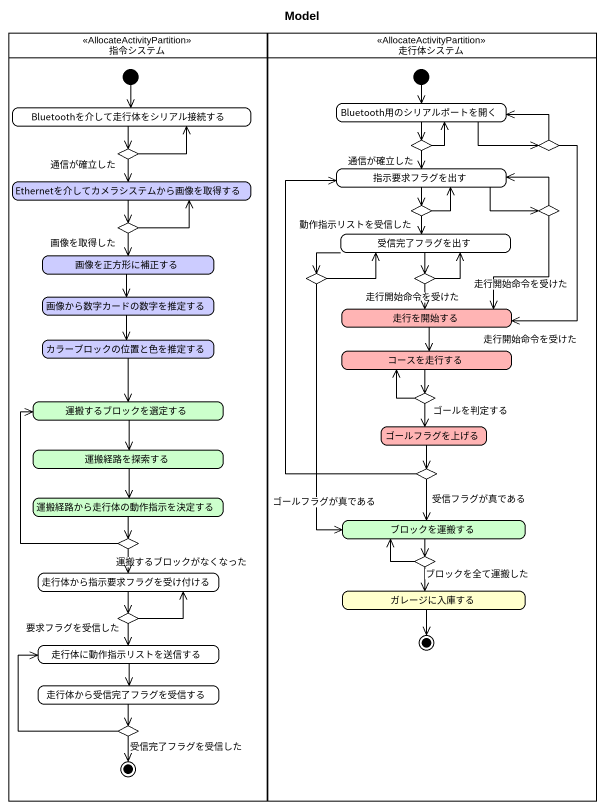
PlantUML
@startuml
title Model
hide empty description
state 指令システム <<AllocateActivityPartition>> {
  state Bluetoothを介して走行体をシリアル接続する #FFFFFF
  state choice1 <<choice>> #FFFFFF
  state Ethernetを介してカメラシステムから画像を取得する #CCCCFF
  state choice4 <<choice>> #CCCCFF
  state 画像を正方形に補正する #CCCCFF
  state 画像から数字カードの数字を推定する #CCCCFF
  state カラーブロックの位置と色を推定する #CCCCFF
  state 運搬するブロックを選定する #CCFFCC
  state 運搬経路を探索する #CCFFCC
  state 運搬経路から走行体の動作指示を決定する #CCFFCC
  state choice11 <<choice>> #FFFFFF
  state 走行体から指示要求フラグを受け付ける #FFFFFF
  state choice13 <<choice>> #FFFFFF
  state 走行体に動作指示リストを送信する #FFFFFF
  state 走行体から受信完了フラグを受信する #FFFFFF
  state choice14 <<choice>> #FFFFFF
  [*] --> Bluetoothを介して走行体をシリアル接続する
  choice14 --> [*] : 受信完了フラグを受信した
}
state 走行体システム <<AllocateActivityPartition>> {
  state Bluetooth用のシリアルポートを開く #FFFFFF
  state choice2 <<choice>> #FFFFFF
  state choice3 <<choice>> #FFFFFF
  state 指示要求フラグを出す #FFFFFF
  state 受信完了フラグを出す #FFFFFF
  state choice5 <<choice>> #FFFFFF
  state choice6 <<choice>> #FFFFFF
  state choice7 <<choice>>
  state choice8 <<choice>>
  state 走行を開始する #FFB4B4
  state コースを走行する #FFB4B4
  state choice9 <<choice>> #FFB4B4
  state ゴールフラグを上げる #FFB4B4
  state choice10 <<choice>>
  state ブロックを運搬する #CCFFCC
  state choice12 <<choice>>
  state ガレージに入庫する #FFFFCC
  [*] --> Bluetooth用のシリアルポートを開く
  ガレージに入庫する --> [*]
}
Bluetoothを介して走行体をシリアル接続する --> choice1
Bluetooth用のシリアルポートを開く --> choice2
Bluetooth用のシリアルポートを開く -right-> choice3
choice1 -up-> Bluetoothを介して走行体をシリアル接続する
choice1 --> Ethernetを介してカメラシステムから画像を取得する : 通信が確立した
choice2 -up-> Bluetooth用のシリアルポートを開く
choice2 --> 指示要求フラグを出す : 通信が確立した
choice3 -left-> Bluetooth用のシリアルポートを開く
choice3 --> 走行を開始する : 走行開始命令を受けた
Ethernetを介してカメラシステムから画像を取得する --> choice4
指示要求フラグを出す --> choice5
指示要求フラグを出す -right-> choice6
choice4 -up-> Ethernetを介してカメラシステムから画像を取得する
choice4 --> 画像を正方形に補正する : 画像を取得した
受信完了フラグを出す -left-> choice7
受信完了フラグを出す --> choice8
choice5 -up-> 指示要求フラグを出す
choice5 --> 受信完了フラグを出す : 動作指示リストを受信した
choice6 -left-> 指示要求フラグを出す
choice6 --> 走行を開始する : 走行開始命令を受けた
画像を正方形に補正する --> 画像から数字カードの数字を推定する
choice7 -right-> 受信完了フラグを出す
choice7 --> ブロックを運搬する : ゴールフラグが真である
choice8 -up-> 受信完了フラグを出す
choice8 --> 走行を開始する : 走行開始命令を受けた
画像から数字カードの数字を推定する --> カラーブロックの位置と色を推定する
走行を開始する --> コースを走行する
カラーブロックの位置と色を推定する --> 運搬するブロックを選定する
コースを走行する --> choice9
choice9 -up-> コースを走行する
choice9 --> ゴールフラグを上げる : ゴールを判定する
運搬するブロックを選定する --> 運搬経路を探索する
ゴールフラグを上げる --> choice10
運搬経路を探索する --> 運搬経路から走行体の動作指示を決定する
choice10 -up-> 指示要求フラグを出す
choice10 --> ブロックを運搬する : 受信フラグが真である
運搬経路から走行体の動作指示を決定する --> choice11
choice11 -up-> 運搬するブロックを選定する
choice11 --> 走行体から指示要求フラグを受け付ける : 運搬するブロックがなくなった
ブロックを運搬する --> choice12
走行体から指示要求フラグを受け付ける --> choice13
choice12 -up-> ブロックを運搬する
choice12 --> ガレージに入庫する : ブロックを全て運搬した
choice13 -up-> 走行体から指示要求フラグを受け付ける
choice13 --> 走行体に動作指示リストを送信する : 要求フラグを受信した
走行体に動作指示リストを送信する --> 走行体から受信完了フラグを受信する
走行体から受信完了フラグを受信する --> choice14
choice14 -up-> 走行体に動作指示リストを送信する
@enduml
